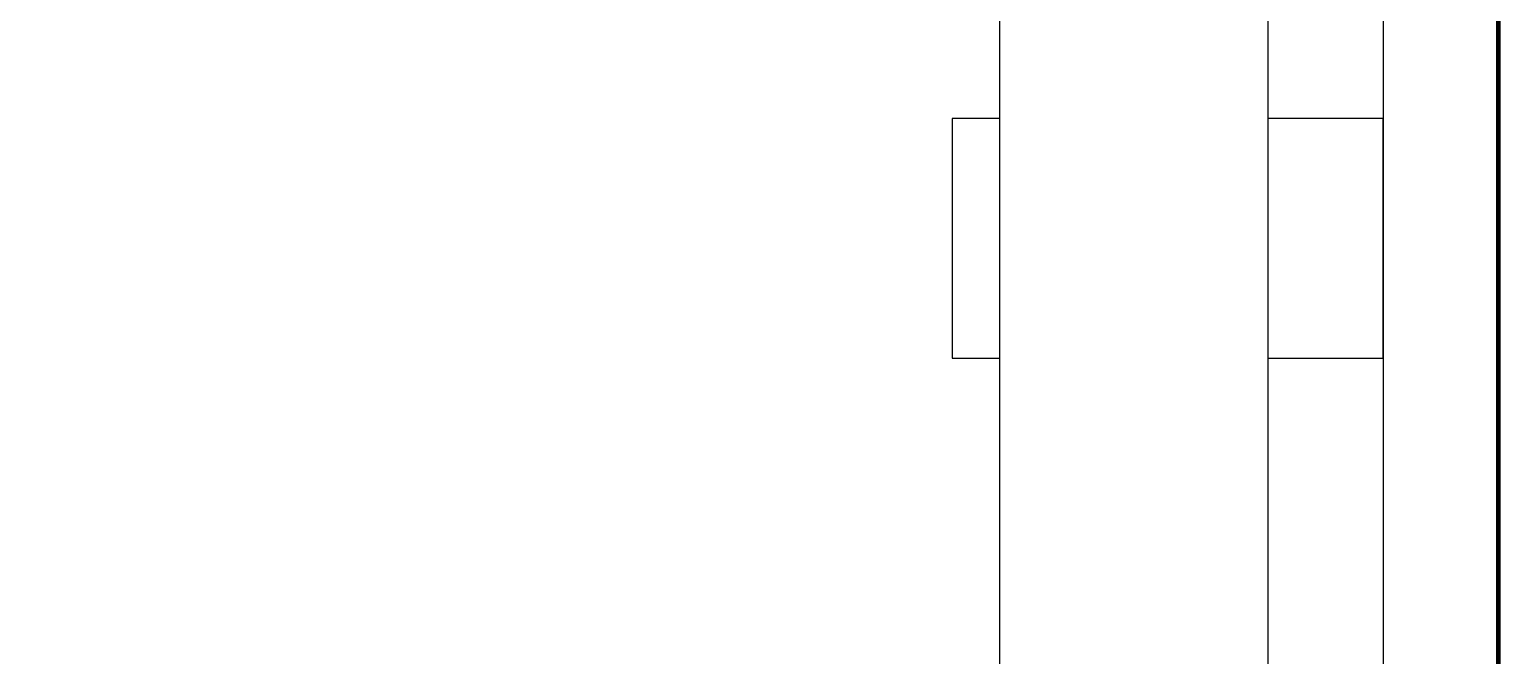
# Model space of a CAD drawing. Header units: inches. Extents: x -26985 to 86262, y -10753 to 149570.
# Drawn here: x -5401 to -3866, y 46126 to 46780 of the extents above; entities that cross this region are included whole.
import ezdxf

# ---------------------------------------------------------------- set-up
doc = ezdxf.new("R2010")
doc.units = ezdxf.units.IN
doc.header["$MEASUREMENT"] = 0
doc.layers.add('JYKC', color=4, linetype='Continuous')
doc.layers.add('JYKC-YM', color=4, linetype='Continuous')

# ---------------------------------------------------------------- blocks, each defined once
blk = doc.blocks.new('JYDSB-3115-P')
at = {"layer": 'JYKC', "color": 132}
for p, q in [((0, 440), (3115, 440)), ((0, 160), (3115, 160))]:
    blk.add_line(p, q, dxfattribs=at)
at = {"layer": 'JYKC', "color": 7, "linetype": 'Continuous', "lineweight": -3}
for points in [[(950, 440), (950, 560), (1200, 560), (1200, 440)], [(1200, 160), (1200, 110), (950, 110), (950, 160)]]:
    blk.add_lwpolyline(points, dxfattribs=at)
blk = doc.blocks.new('2135136')
at = {"layer": 'JYKC-YM', "color": 7, "linetype": 'Continuous', "lineweight": -3}
for p, q in [((47003.4, -3225.8), (50308.4, -3225.8)), ((47153.4, -3345.8), (50188.4, -3345.8))]:
    blk.add_line(p, q, dxfattribs=at)
at = {"layer": 'JYKC-YM', "color": 2, "linetype": 'Continuous', "lineweight": -3, "const_width": 5}
blk.add_lwpolyline([(50308.4, -3225.8), (46953.4, -3225.8), (46953.4, -6435.8)], dxfattribs=at)
at = {"layer": 'JYKC-YM', "color": 7, "linetype": 'Continuous', "lineweight": -3, "xscale": -1}
blk.add_blockref('JYDSB-3115-P', (50188.4, -3905.8), dxfattribs=at)

msp = doc.modelspace()

# ---------------------------------------------------------------- block references
at = {"layer": 'JYKC', "color": 0, "linetype": 'Continuous', "lineweight": -3, "rotation": 270}
msp.add_blockref('2135136', (-642.7, 95675.3), dxfattribs=at)

doc.saveas('drawing.dxf')
